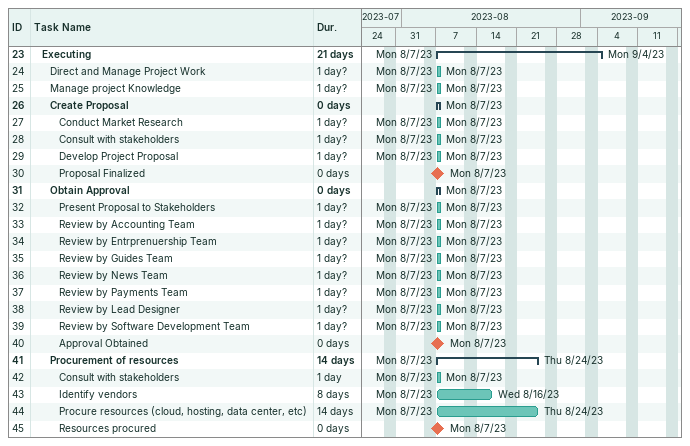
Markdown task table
| ID | Level | Task | Duration | Start | Finish |
|---|---|---|---|---|---|
| 23 | 2 | **Executing** | 21d | 2023-08-07 | 2023-09-04 |
| 24 | 3 | Direct and Manage Project Work | 1d? | 2023-08-07 | 2023-08-07 |
| 25 | 3 | Manage project Knowledge | 1d? | 2023-08-07 | 2023-08-07 |
| 26 | 3 | **Create Proposal** | 0d | 2023-08-07 | 2023-08-07 |
| 27 | 4 | Conduct Market Research | 1d? | 2023-08-07 | 2023-08-07 |
| 28 | 4 | Consult with stakeholders | 1d? | 2023-08-07 | 2023-08-07 |
| 29 | 4 | Develop Project Proposal | 1d? | 2023-08-07 | 2023-08-07 |
| 30 | 4 | Proposal Finalized | 0d | 2023-08-07 | 2023-08-07 |
| 31 | 3 | **Obtain Approval** | 0d | 2023-08-07 | 2023-08-07 |
| 32 | 4 | Present Proposal to Stakeholders | 1d? | 2023-08-07 | 2023-08-07 |
| 33 | 4 | Review by Accounting Team | 1d? | 2023-08-07 | 2023-08-07 |
| 34 | 4 | Review by Entrprenuership Team | 1d? | 2023-08-07 | 2023-08-07 |
| 35 | 4 | Review by Guides Team | 1d? | 2023-08-07 | 2023-08-07 |
| 36 | 4 | Review by News Team | 1d? | 2023-08-07 | 2023-08-07 |
| 37 | 4 | Review by Payments Team | 1d? | 2023-08-07 | 2023-08-07 |
| 38 | 4 | Review by Lead Designer | 1d? | 2023-08-07 | 2023-08-07 |
| 39 | 4 | Review by Software Development Team | 1d? | 2023-08-07 | 2023-08-07 |
| 40 | 4 | Approval Obtained | 0d | 2023-08-07 | 2023-08-07 |
| 41 | 3 | **Procurement of resources** | 14d | 2023-08-07 | 2023-08-24 |
| 42 | 4 | Consult with stakeholders | 1d | 2023-08-07 | 2023-08-07 |
| 43 | 4 | Identify vendors | 8d | 2023-08-07 | 2023-08-16 |
| 44 | 4 | Procure resources (cloud, hosting, data center, etc) | 14d | 2023-08-07 | 2023-08-24 |
| 45 | 4 | Resources procured | 0d | 2023-08-07 | 2023-08-07 |
